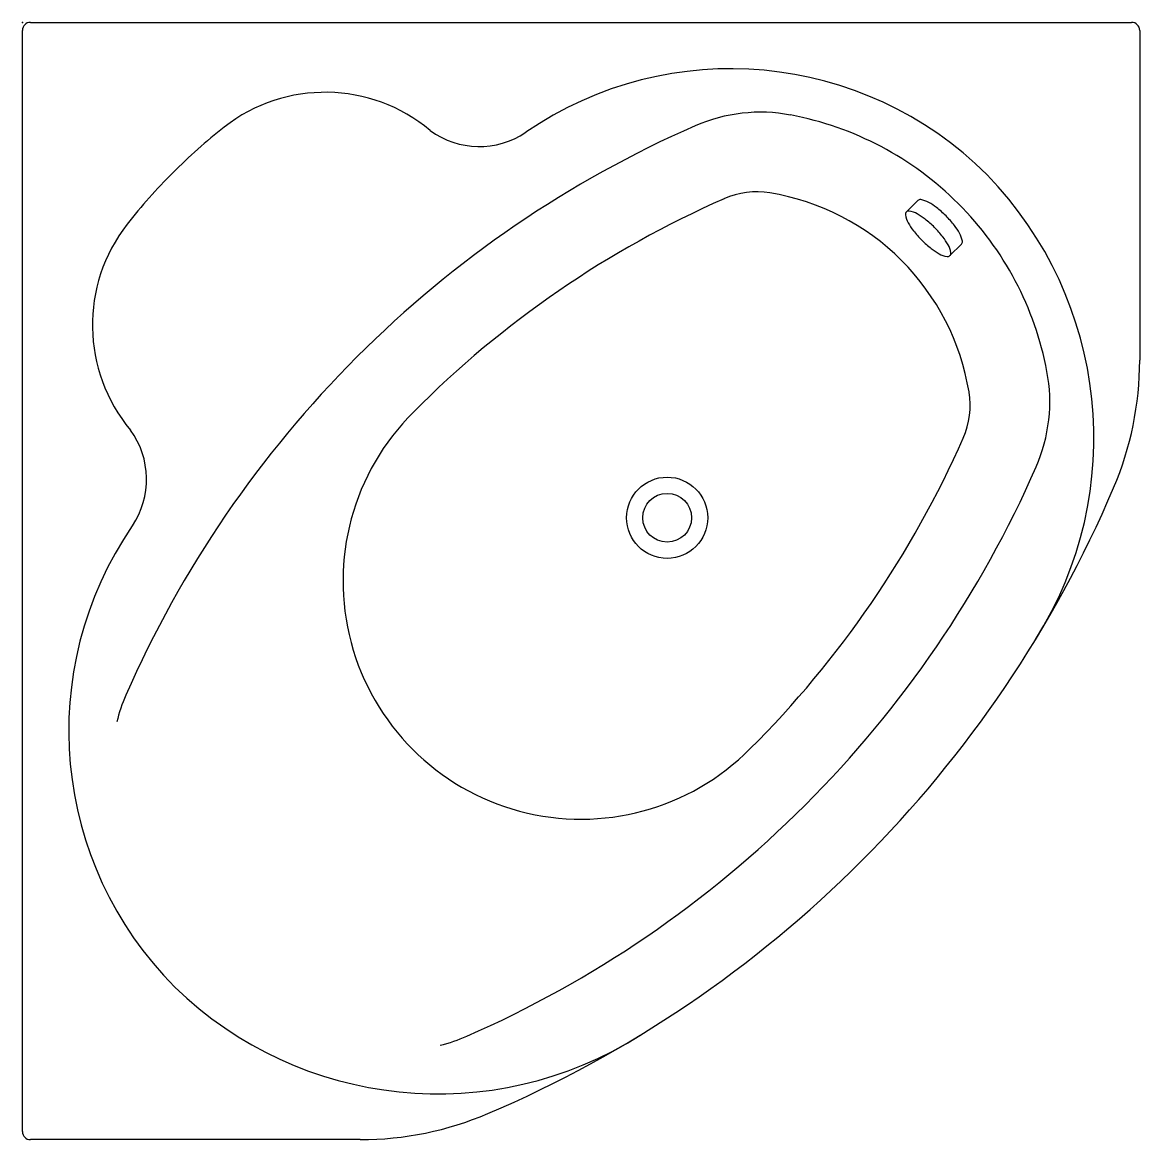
# Model space of a CAD drawing. Header units: millimetres. Extents: x -0.36 to 1.01, y 0.98 to 2.35.
import ezdxf

# ---------------------------------------------------------------- set-up
doc = ezdxf.new("R2010")
doc.units = ezdxf.units.MM
doc.header["$MEASUREMENT"] = 0
doc.layers.add('015', color=6, linetype='CONTINUOUS')
doc.layers.add('021', color=1, linetype='CONTINUOUS')

msp = doc.modelspace()

# ---------------------------------------------------------------- linework, layer by layer
at = {"layer": '015'}
for p, q in [((0.7258, 2.1178), (0.7399, 2.1319)), ((0.7936, 2.0783), (0.7794, 2.0641))]:
    msp.add_line(p, q, dxfattribs=at)
msp.add_lwpolyline([(0.7936, 2.0783, 0.243877), (0.7947, 2.0818, 0.082664), (0.7913, 2.0916, 0.040951), (0.7849, 2.1012, 0.030096), (0.7746, 2.1129, 0.030096), (0.7629, 2.1233, 0.040951), (0.7533, 2.1296, 0.082664), (0.7435, 2.133, 0.243877), (0.7399, 2.1319, 0.243877)], format="xyb", dxfattribs=at)
msp.add_lwpolyline([(0.7258, 2.1178, 0.243877), (0.7247, 2.1142, 0.082664), (0.7281, 2.1044, 0.040951), (0.7344, 2.0948, 0.030096), (0.7448, 2.0831, 0.030096), (0.7565, 2.0728, 0.040951), (0.766, 2.0664, 0.082664), (0.7759, 2.063, 0.243877), (0.7794, 2.0641, 0.243877), (0.7806, 2.0677, 0.082664), (0.7771, 2.0775, 0.040951), (0.7708, 2.0871, 0.030096), (0.7604, 2.0988, 0.030096), (0.7488, 2.1091, 0.040951), (0.7392, 2.1154, 0.082664), (0.7293, 2.1189, 0.243877)], format="xyb", close=True, dxfattribs=at)
for radius in [0.05, 0.03]:
    msp.add_circle((0.4314, 1.7415), radius, dxfattribs=at)
for centre, radius, start, end in [((0.5097, 1.8481), 0.446, 45, 124.4466), ((0.0105, 2.0635), 0.2016, 50.0906, 128.0087), ((0.5462, 2.0406), 0.2, 79.2894, 113.6747), ((0.5097, 1.8481), 0.396, 45, 79.2894), ((0.3254, 1.6637), 0.7105, 128.1661, 135), ((1.0129, 0.9762), 1.3623, 113.6747, 135), ((0.2002, 2.301), 0.1026, 233.9218, 303.9185), ((0.3254, 1.6637), 0.7105, 135, 141.8339), ((0.4919, 1.8397), 0.4646, 327.7261, 44.1725), ((1.0029, 0.9942), 1.2453, 113.749, 135.2069), ((0.5417, 2.0426), 0.1, 80.6631, 113.8364), ((0.5097, 1.8481), 0.2971, 45, 80.6631), ((0.5097, 1.8481), 0.396, 10.7106, 45), ((-0.0744, 1.9786), 0.2015, 142.0008, 219.8576), ((0.5097, 1.8481), 0.2971, 9.3369, 45), ((1.0129, 0.9762), 1.3623, 135, 156.3253), ((0.7023, 1.8845), 0.2, 336.3253, 10.7106), ((0.7043, 1.88), 0.1, 336.1636, 9.3369), ((0.3255, 1.6636), 0.293, 134.7864, 315.1597), ((-0.312, 1.7889), 0.1027, 326.0984, 36.152), ((-0.3535, 2.3464), 1.256, 314.9159, 336.2052), ((-0.3621, 2.3512), 1.3623, 315, 336.3253), ((0.141, 1.4793), 0.446, 145.5534, 225), ((-0.0516, 1.4429), 0.2, 156.3253, 166.2811), ((-0.3621, 2.3512), 1.3623, 293.6747, 315), ((0.1494, 1.4972), 0.4647, 225.8292, 302.3947), ((0.1046, 1.2867), 0.2, 283.7189, 293.6747)]:
    msp.add_arc(centre, radius, start, end, dxfattribs=at)
at = {"layer": '021'}
for p, q in [((-0.3621, 0.9862), (-0.3621, 2.3412)), ((-0.3521, 2.3512), (1.0029, 2.3512)), ((1.0129, 2.3412), (1.0129, 1.9353)), ((0.0538, 0.9762), (-0.3521, 0.9762))]:
    msp.add_line(p, q, dxfattribs=at)
for centre, radius, start, end in [((-0.3521, 2.3412), 0.01, 90, 180), ((1.0029, 2.3412), 0.01, 0, 90), ((0.6129, 1.9353), 0.4, 336.8985, 360), ((-0.3621, 2.3512), 1.46, 293.1015, 336.8985), ((0.0538, 1.3762), 0.4, 270, 293.1015), ((-0.3521, 0.9862), 0.01, 180, 270)]:
    msp.add_arc(centre, radius, start, end, dxfattribs=at)
msp.add_point((-0.3621, 2.3512), dxfattribs=at)

doc.saveas('drawing.dxf')
